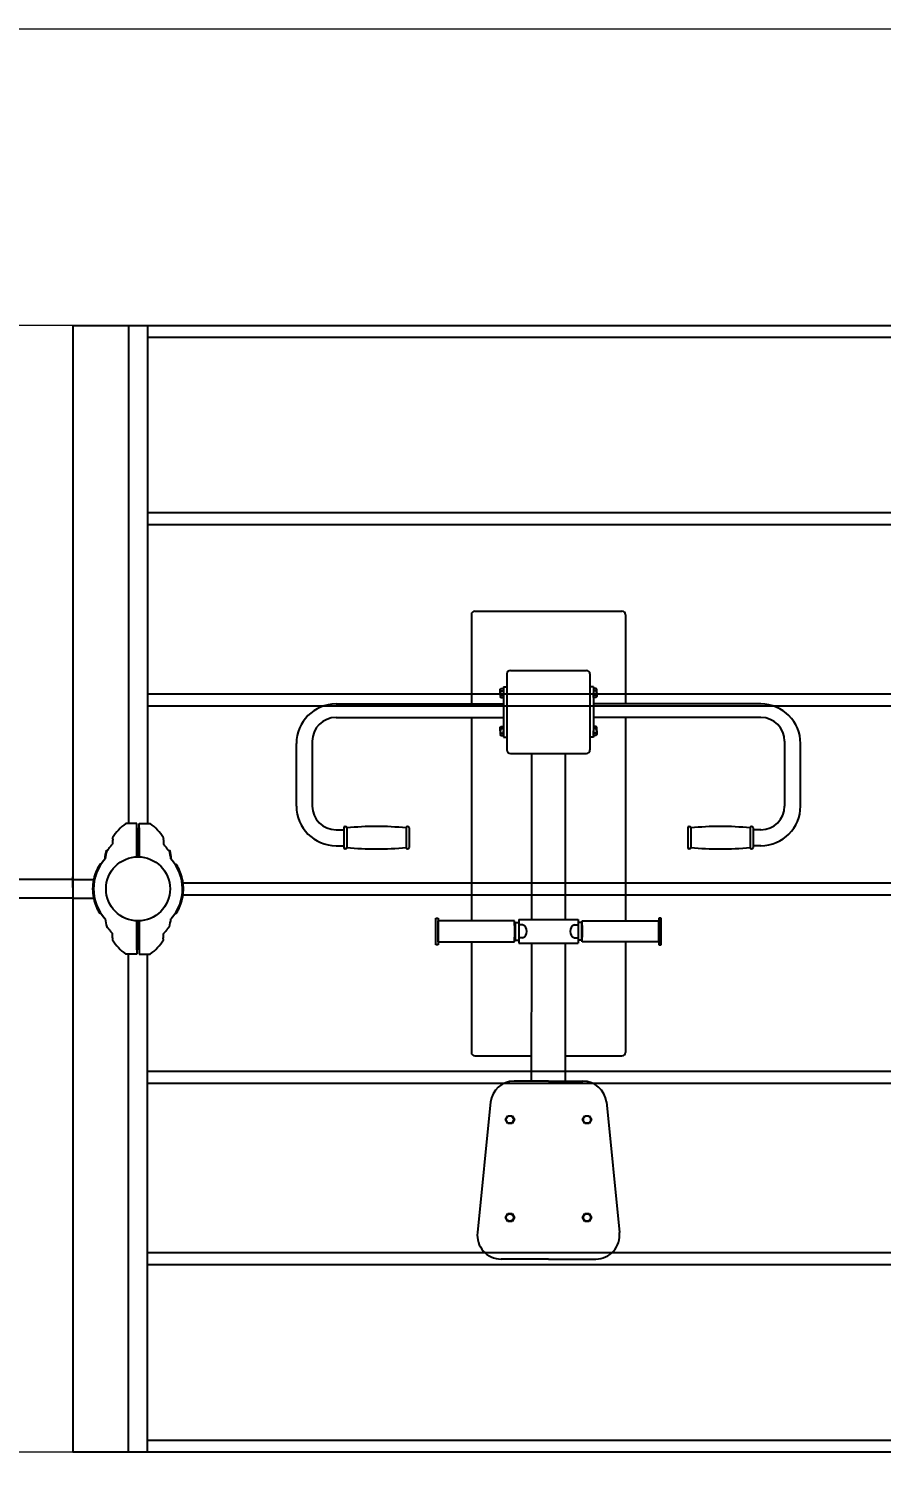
# Model space of a CAD drawing. Header units: millimetres. Extents: x -5849 to 4248, y -2516 to 1499.
# Drawn here: x -2625 to -1189, y -941 to 1499 of the extents above; entities that cross this region are included whole.
import ezdxf

# ---------------------------------------------------------------- set-up
doc = ezdxf.new("R2010")
doc.units = ezdxf.units.MM
for name, color, linetype in [('DIKOM_ЗОНА', 80, 'Continuous'), ('DIKOM_ОБЪЕКТ', 7, 'Continuous'), ('DIKOM_РАЗМЕР_ЗОНА', 7, 'Continuous'), ('DIKOM_РАЗМЕР_ОБЪЕКТА', 7, 'Continuous')]:
    doc.layers.add(name, color=color, linetype=linetype)
doc.styles.add('style1', font='arial.ttf', dxfattribs={"width": 0.8})
doc.dimstyles.new('1-50', dxfattribs={"dimtxt": 300, "dimasz": 200, "dimexe": 100, "dimexo": 0, "dimgap": 100, "dimtad": 1, "dimdec": 0, "dimtxsty": 'style1', "dimcen": 0, "dimclrd": 7, "dimclre": 7, "dimadec": 1, "dimazin": 2, "dimtfac": 1, "dimtdec": 0, "dimtmove": 0, "dimatfit": 3, "dimfxl": 0, "dimlwd": 25, "dimlwe": 18, "dimarcsym": 0})

# ---------------------------------------------------------------- blocks, each defined once
blk = doc.blocks.new('*D0')
at = {"layer": 'Defpoints', "color": 0, "transparency": 16777216}
for p in [(3046.6, 999.5), (-4798.3, -900.5), (3046.6, -900.5)]:
    blk.add_point(p, dxfattribs=at)
at = {"layer": 'DIKOM_РАЗМЕР_ОБЪЕКТА', "color": 7, "lineweight": 18, "transparency": 16777216}
for p, q in [((3046.6, 999.5), (-4898.3, 999.5)), ((3046.6, -900.5), (-4898.3, -900.5))]:
    blk.add_line(p, q, dxfattribs=at)
at = {"layer": 'DIKOM_РАЗМЕР_ОБЪЕКТА', "color": 7, "lineweight": 25, "transparency": 16777216}
blk.add_line((-4798.3, 799.5), (-4798.3, -700.5), dxfattribs=at)
at = {"layer": 'DIKOM_РАЗМЕР_ОБЪЕКТА', "color": 7, "transparency": 16777216}
for points in [[(-4831.6, 799.5), (-4765, 799.5), (-4798.3, 999.5)], [(-4831.6, -700.5), (-4765, -700.5), (-4798.3, -900.5)]]:
    blk.add_solid(points, dxfattribs=at)
at = {"layer": 'DIKOM_РАЗМЕР_ОБЪЕКТА', "color": 0, "transparency": 16777216, "insert": (-5051.5, 49.5), "char_height": 300, "attachment_point": 5, "rotation": 90, "style": 'style1'}
blk.add_mtext('1900', dxfattribs=at)
blk = doc.blocks.new('*D1')
at = {"layer": 'Defpoints', "color": 0, "transparency": 16777216}
for p in [(-3995, 51.5), (3748.5, -900.5), (3748.5, -1880.7)]:
    blk.add_point(p, dxfattribs=at)
at = {"layer": 'DIKOM_РАЗМЕР_ОБЪЕКТА', "color": 7, "lineweight": 18, "transparency": 16777216}
for p, q in [((-3995, 51.5), (-3995, -1980.7)), ((3748.5, -900.5), (3748.5, -1980.7))]:
    blk.add_line(p, q, dxfattribs=at)
at = {"layer": 'DIKOM_РАЗМЕР_ОБЪЕКТА', "color": 7, "lineweight": 25, "transparency": 16777216}
blk.add_line((-3795, -1880.7), (3548.5, -1880.7), dxfattribs=at)
at = {"layer": 'DIKOM_РАЗМЕР_ОБЪЕКТА', "color": 7, "transparency": 16777216}
for points in [[(-3795, -1847.4), (-3795, -1914), (-3995, -1880.7)], [(3548.5, -1847.4), (3548.5, -1914), (3748.5, -1880.7)]]:
    blk.add_solid(points, dxfattribs=at)
at = {"layer": 'DIKOM_РАЗМЕР_ОБЪЕКТА', "color": 0, "transparency": 16777216, "insert": (-123.3, -1627.5), "char_height": 300, "attachment_point": 5, "style": 'style1'}
blk.add_mtext('7750', dxfattribs=at)
blk = doc.blocks.new('*D2')
at = {"layer": 'Defpoints', "color": 0, "transparency": 16777216}
for p in [(-4544.5, -900.5), (4248.5, -900.5), (4248.5, -2416.1)]:
    blk.add_point(p, dxfattribs=at)
at = {"layer": 'DIKOM_РАЗМЕР_ЗОНА', "color": 7, "lineweight": 18, "transparency": 16777216}
for p, q in [((-4544.5, -900.5), (-4544.5, -2516.1)), ((4248.5, -900.5), (4248.5, -2516.1))]:
    blk.add_line(p, q, dxfattribs=at)
at = {"layer": 'DIKOM_РАЗМЕР_ЗОНА', "color": 7, "lineweight": 25, "transparency": 16777216}
blk.add_line((-4344.5, -2416.1), (4048.5, -2416.1), dxfattribs=at)
at = {"layer": 'DIKOM_РАЗМЕР_ЗОНА', "color": 7, "transparency": 16777216}
for points in [[(-4344.5, -2382.8), (-4344.5, -2449.4), (-4544.5, -2416.1)], [(4048.5, -2382.8), (4048.5, -2449.4), (4248.5, -2416.1)]]:
    blk.add_solid(points, dxfattribs=at)
at = {"layer": 'DIKOM_РАЗМЕР_ЗОНА', "color": 0, "transparency": 16777216, "insert": (-148, -2162.9), "char_height": 300, "attachment_point": 5, "style": 'style1'}
blk.add_mtext('8750', dxfattribs=at)

msp = doc.modelspace()

# ---------------------------------------------------------------- linework, layer by layer
at = {"layer": 'DIKOM_ЗОНА', "color": 3, "lineweight": 15}
msp.add_lwpolyline([(-4044.5, 1499.5), (3748.5, 1499.5, -0.414214), (4248.5, 999.5), (4248.5, -900.5, -0.414214), (3748.5, -1400.5), (-4044.5, -1400.5, -0.414214), (-4544.5, -900.5), (-4544.5, 999.5, -0.414214)], format="xyb", close=True, dxfattribs=at)
at = {"layer": 'DIKOM_ОБЪЕКТ'}
for p, q in [((-2551.5, 999.5), (-2551.5, -900.5)), ((-2551.5, 999.5), (3748.5, 999.5)), ((-2457.5, 999.5), (-2457.5, 159.5)), ((-2425.5, 999.5), (-2425.5, 159.5)), ((-2425.5, 979.5), (582.5, 979.5)), ((582.5, 683.5), (-2425.5, 683.5)), ((582.5, 663.5), (-2425.5, 663.5)), ((-1873.5, 517.8), (-1625.5, 517.8)), ((-1879.5, 511.8), (-1879.5, 361.2)), ((-1619.5, 511.8), (-1619.5, 361.2)), ((-1813.5, 417.8), (-1685.5, 417.8)), ((-1819.5, 411.8), (-1819.5, 283.8)), ((-1679.5, 411.8), (-1679.5, 283.8)), ((582.5, 377.5), (-2425.5, 377.5)), ((-1830.8, 386), (-1830, 387.3)), ((-1830.8, 379.8), (-1830.8, 386)), ((-1830.8, 379.8), (-1830.8, 373.7)), ((-1830.8, 373.7), (-1830, 372.3)), ((-1830, 387.3), (-1825.5, 387.3)), ((-1830, 383.6), (-1825.5, 383.6)), ((-1830, 376.1), (-1825.5, 376.1)), ((-1830, 372.3), (-1825.5, 372.3)), ((-1825.5, 390.3), (-1825.5, 305.3)), ((-1825.5, 390.3), (-1819.5, 390.3)), ((-1825.5, 387.3), (-1825.5, 379.8)), ((-1825.5, 372.3), (-1825.5, 379.8)), ((-1673.5, 390.3), (-1679.5, 390.3)), ((-1673.5, 390.3), (-1673.5, 305.3)), ((-1669, 387.3), (-1673.5, 387.3)), ((-1673.5, 387.3), (-1673.5, 379.8)), ((-1669, 383.6), (-1673.5, 383.6)), ((-1673.5, 372.3), (-1673.5, 379.8)), ((-1669, 376.1), (-1673.5, 376.1)), ((-1669, 372.3), (-1673.5, 372.3)), ((-1668.2, 386), (-1669, 387.3)), ((-1668.2, 373.7), (-1669, 372.3)), ((-1668.2, 379.8), (-1668.2, 386)), ((-1668.2, 379.8), (-1668.2, 373.7)), ((582.5, 357.5), (-2425.5, 357.5)), ((-2107.7, 361.2), (-1825.5, 361.2)), ((-1391.3, 361.2), (-1673.5, 361.2)), ((-2107.7, 338.4), (-1825.5, 338.4)), ((-1879.5, 338.4), (-1879.5, -4.7)), ((-1830.8, 322), (-1830, 323.3)), ((-1830.8, 315.8), (-1830.8, 322)), ((-1830, 323.3), (-1825.5, 323.3)), ((-1830, 319.6), (-1825.5, 319.6)), ((-1825.5, 323.3), (-1825.5, 315.8)), ((-1391.3, 338.4), (-1673.5, 338.4)), ((-1669, 323.3), (-1673.5, 323.3)), ((-1673.5, 323.3), (-1673.5, 315.8)), ((-1669, 319.6), (-1673.5, 319.6)), ((-1668.2, 322), (-1669, 323.3)), ((-1668.2, 315.8), (-1668.2, 322)), ((-1619.5, 338.4), (-1619.5, -4.7)), ((-2174.5, 189.1), (-2174.5, 294.4)), ((-2147.7, 298.4), (-2147.7, 189.1)), ((-1830.8, 315.8), (-1830.8, 309.7)), ((-1830.8, 309.7), (-1830, 308.3)), ((-1830, 312.1), (-1825.5, 312.1)), ((-1830, 308.3), (-1825.5, 308.3)), ((-1825.5, 308.3), (-1825.5, 315.8)), ((-1825.5, 305.3), (-1819.5, 305.3)), ((-1673.5, 305.3), (-1679.5, 305.3)), ((-1673.5, 308.3), (-1673.5, 315.8)), ((-1669, 312.1), (-1673.5, 312.1)), ((-1669, 308.3), (-1673.5, 308.3)), ((-1668.2, 309.7), (-1669, 308.3)), ((-1668.2, 315.8), (-1668.2, 309.7)), ((-1351.3, 298.4), (-1351.3, 189.1)), ((-1324.5, 189.1), (-1324.5, 294.4)), ((-1813.5, 277.8), (-1685.5, 277.8)), ((-1778, 277.8), (-1778.2, -2.2)), ((-1720.7, -2.2), (-1721, 277.8)), ((-2443.5, 159.5), (-2462, 159.5)), ((-2443.5, 102.9), (-2443.5, 159.5)), ((-2443.5, 152.5), (-2443.5, 102.9)), ((-2439.5, 159.5), (-2421, 159.5)), ((-2439.5, 102.9), (-2439.5, 159.5)), ((-2439.5, 152.5), (-2439.5, 102.9)), ((-2107.7, 149.1), (-2094.5, 149.1)), ((-2094.5, 152.2), (-2094.5, 119.2)), ((-2089.5, 152.2), (-2089.5, 119.2)), ((-1989.5, 152.2), (-1989.5, 119.2)), ((-1984.5, 152.2), (-1984.5, 119.2)), ((-1514.5, 152.2), (-1514.5, 119.2)), ((-1509.5, 152.2), (-1509.5, 119.2)), ((-1409.5, 152.2), (-1409.5, 119.2)), ((-1404.5, 152.2), (-1404.5, 119.2)), ((-1391.3, 149.1), (-1404.5, 149.1)), ((-2483.9, 133.9), (-2483.8, 133.9)), ((-2399.1, 133.9), (-2399.3, 133.9)), ((-2107.7, 122.3), (-2094.5, 122.3)), ((-1391.3, 122.3), (-1404.5, 122.3)), ((-2492.5, 114.5), (-2493.4, 114.5)), ((-2390.5, 114.5), (-2389.7, 114.5)), ((-2510.9, 77.9), (-2512.5, 77.9)), ((-2512.4, 78.1), (-2510.8, 78.1)), ((-2506, 87.8), (-2507.7, 87.8)), ((-2504, 90.9), (-2505.8, 90.9)), ((-2503.8, 91.2), (-2505.6, 91.2)), ((-2379.2, 91.2), (-2377.4, 91.2)), ((-2379.1, 90.9), (-2377.3, 90.9)), ((-2377.1, 87.8), (-2375.3, 87.8)), ((-2370.6, 78.1), (-2372.2, 78.1)), ((-2372.1, 77.9), (-2370.5, 77.9)), ((-2551.5, 65.5), (-3831.5, 65.5)), ((-2551.5, 51.5), (-2551.5, 70)), ((-2551.5, 65.5), (-2516.3, 65.5)), ((-2516.4, 52.9), (-2517.9, 52.9)), ((-2517.3, 60), (-2515.8, 60)), ((-2515.8, 59.7), (-2517.3, 59.7)), ((-2515.5, 61.7), (-2517, 61.7)), ((-2514.3, 67.6), (-2515.8, 67.6)), ((-2514.4, 72.6), (-2512.9, 72.6)), ((-2512.8, 72.8), (-2514.3, 72.8)), ((-2370.3, 72.8), (-2368.7, 72.8)), ((-2368.6, 72.6), (-2370.2, 72.6)), ((-2368.8, 67.6), (-2367.2, 67.6)), ((-2367.6, 61.7), (-2366, 61.7)), ((-2365.8, 60), (-2367.3, 60)), ((-2367.2, 59.7), (-2365.7, 59.7)), ((-2367.2, 59.5), (524.1, 59.5)), ((-2366.6, 52.9), (-2365.1, 52.9)), ((-2551.5, 33.5), (-3831.5, 33.5)), ((-2551.5, 47.5), (-2551.5, 29)), ((-2551.5, 33.5), (-2516.3, 33.5)), ((-2516.4, 46), (-2517.9, 46)), ((-2515.8, 39.2), (-2517.3, 39.2)), ((-2517.3, 39), (-2515.8, 39)), ((-2515.5, 37.2), (-2517, 37.2)), ((-2514.3, 31.4), (-2515.8, 31.4)), ((-2514.4, 26.4), (-2512.9, 26.4)), ((-2512.8, 26.1), (-2514.3, 26.1)), ((-2370.3, 26.1), (-2368.7, 26.1)), ((-2368.6, 26.4), (-2370.2, 26.4)), ((-2368.8, 31.4), (-2367.2, 31.4)), ((-2367.6, 37.2), (-2366, 37.2)), ((-2365.8, 39), (-2367.3, 39)), ((-2367.2, 39.5), (524.2, 39.5)), ((-2367.2, 39.2), (-2365.7, 39.2)), ((-2366.6, 46), (-2365.1, 46)), ((-2510.9, 21), (-2512.5, 21)), ((-2512.4, 20.8), (-2510.8, 20.8)), ((-2506, 11.2), (-2507.7, 11.2)), ((-2504, 8), (-2505.8, 8)), ((-2503.8, 7.7), (-2505.6, 7.7)), ((-2379.2, 7.7), (-2377.4, 7.7)), ((-2379.1, 8), (-2377.3, 8)), ((-2377.1, 11.2), (-2375.3, 11.2)), ((-2370.6, 20.8), (-2372.2, 20.8)), ((-2372.1, 21), (-2370.5, 21)), ((-1939.5, 0.3), (-1935.5, 0.3)), ((-1939.5, -44.7), (-1939.5, 0.3)), ((-1935.5, 0.3), (-1935.5, -44.7)), ((-1559.5, 0.3), (-1563.5, 0.3)), ((-1563.5, 0.3), (-1563.5, -44.7)), ((-1559.5, -44.7), (-1559.5, 0.3)), ((-2492.5, -15.6), (-2493.4, -15.5)), ((-2443.5, -53.5), (-2443.5, -4)), ((-2443.5, -4), (-2443.5, -60.5)), ((-2439.5, -53.5), (-2439.5, -4)), ((-2439.5, -4), (-2439.5, -60.5)), ((-2390.5, -15.6), (-2389.7, -15.5)), ((-1806.5, -4.7), (-1935.5, -4.7)), ((-1935.5, -39.7), (-1935.5, -4.7)), ((-1806.5, -12.2), (-1806.5, -4.7)), ((-1805.5, -12.2), (-1806.5, -12.2)), ((-1806.5, -12.2), (-1806.5, -32.2)), ((-1805.5, -7.2), (-1799.5, -7.2)), ((-1805.5, -7.2), (-1805.5, -37.2)), ((-1799.5, -2.2), (-1699.5, -2.2)), ((-1799.5, -2.2), (-1799.5, -42)), ((-1799.5, -2.2), (-1799.5, -42)), ((-1793.1, -11.2), (-1799.5, -11.2)), ((-1705.8, -11.2), (-1699.5, -11.2)), ((-1699.5, -2.2), (-1699.5, -42)), ((-1693.5, -7.2), (-1699.5, -7.2)), ((-1693.5, -7.2), (-1693.5, -37.2)), ((-1693.5, -12.2), (-1692.5, -12.2)), ((-1692.5, -4.7), (-1563.5, -4.7)), ((-1692.5, -12.2), (-1692.5, -4.7)), ((-1692.5, -12.2), (-1692.5, -32.2)), ((-1563.5, -39.7), (-1563.5, -4.7)), ((-2483.9, -34.9), (-2483.8, -34.9)), ((-2399.1, -34.9), (-2399.3, -34.9)), ((-1935.5, -44.7), (-1939.5, -44.7)), ((-1935.5, -39.7), (-1806.5, -39.7)), ((-1879.5, -39.7), (-1879.5, -226.2)), ((-1806.5, -39.7), (-1806.5, -32.2)), ((-1806.5, -32.2), (-1805.5, -32.2)), ((-1805.5, -37.2), (-1799.5, -37.2)), ((-1793.1, -33.2), (-1799.5, -33.2)), ((-1799.5, -42), (-1699.5, -42)), ((-1778.3, -42), (-1778.5, -274.7)), ((-1720.5, -274.7), (-1720.7, -42)), ((-1705.8, -33.2), (-1699.5, -33.2)), ((-1693.5, -37.2), (-1699.5, -37.2)), ((-1692.5, -32.2), (-1693.5, -32.2)), ((-1692.5, -39.7), (-1692.5, -32.2)), ((-1563.5, -39.7), (-1692.5, -39.7)), ((-1619.5, -39.7), (-1619.5, -226.2)), ((-1563.5, -44.7), (-1559.5, -44.7)), ((-2443.5, -60.5), (-2462, -60.5)), ((-2457.5, -900.5), (-2457.5, -60.5)), ((-2439.5, -60.5), (-2421, -60.5)), ((-2425.5, -900.5), (-2425.5, -60.5)), ((-1873.5, -232.2), (-1778.5, -232.2)), ((-1720.5, -232.2), (-1625.5, -232.2)), ((582.5, -258.5), (-2425.5, -258.5)), ((582.5, -278.5), (-2425.5, -278.5)), ((-1749.5, -274.7), (-1807.5, -274.7)), ((-1749.5, -274.7), (-1691.5, -274.7)), ((-1847.2, -309.9), (-1869.2, -529.9)), ((-1651.8, -309.9), (-1629.8, -529.9)), ((-1822, -339.7), (-1818.2, -333.2)), ((-1818.2, -346.2), (-1822, -339.7)), ((-1818.2, -333.2), (-1810.7, -333.2)), ((-1810.7, -333.2), (-1807, -339.7)), ((-1807, -339.7), (-1810.7, -346.2)), ((-1692, -339.7), (-1688.2, -333.2)), ((-1688.2, -346.2), (-1692, -339.7)), ((-1688.2, -333.2), (-1680.7, -333.2)), ((-1680.7, -333.2), (-1677, -339.7)), ((-1677, -339.7), (-1680.7, -346.2)), ((-1810.7, -346.2), (-1818.2, -346.2)), ((-1680.7, -346.2), (-1688.2, -346.2)), ((-1822, -504.7), (-1818.2, -498.2)), ((-1818.2, -511.2), (-1822, -504.7)), ((-1818.2, -498.2), (-1810.7, -498.2)), ((-1810.7, -511.2), (-1818.2, -511.2)), ((-1810.7, -498.2), (-1807, -504.7)), ((-1807, -504.7), (-1810.7, -511.2)), ((-1692, -504.7), (-1688.2, -498.2)), ((-1688.2, -511.2), (-1692, -504.7)), ((-1688.2, -498.2), (-1680.7, -498.2)), ((-1680.7, -511.2), (-1688.2, -511.2)), ((-1680.7, -498.2), (-1677, -504.7)), ((-1677, -504.7), (-1680.7, -511.2)), ((582.5, -564.5), (-2425.5, -564.5)), ((582.5, -584.5), (-2425.5, -584.5)), ((-1749.5, -574.7), (-1829.5, -574.7)), ((-1749.5, -574.7), (-1669.5, -574.7)), ((3748.5, -900.5), (-2551.5, -900.5)), ((582.5, -880.5), (-2425.5, -880.5))]:
    msp.add_line(p, q, dxfattribs=at)
for centre, radius in [((-2441.5, 49.5), 54), ((-1814.5, -339.7), 6.18), ((-1684.5, -339.7), 6.18), ((-1814.5, -504.7), 6.18), ((-1684.5, -504.7), 6.18)]:
    msp.add_circle(centre, radius, dxfattribs=at)
for centre, radius, start, end in [((-1873.5, 511.8), 6, 90, 180), ((-1625.5, 511.8), 6, 0, 90), ((-1813.5, 411.8), 6, 90, 180), ((-1685.5, 411.8), 6, 0, 90), ((-1821.2, 379.8), 9.55, 156.8627, 180), ((-1821.2, 379.8), 9.55, 180, 203.1373), ((-1828.1, 385.4), 2.64, 150.9367, 223.2461), ((-1828.1, 374.3), 2.64, 136.7539, 209.0633), ((-1670.9, 385.4), 2.64, 316.7539, 29.0633), ((-1677.7, 379.8), 9.55, 0, 23.1373), ((-1677.7, 379.8), 9.55, 336.8627, 0), ((-1670.9, 374.3), 2.64, 330.9367, 43.2461), ((-2107.7, 294.4), 66.8, 90, 180), ((-1391.3, 294.4), 66.8, 0, 90), ((-2107.7, 298.4), 40, 90, 180), ((-1821.2, 315.8), 9.55, 156.8627, 180), ((-1828.1, 321.4), 2.64, 150.9367, 223.2461), ((-1670.9, 321.4), 2.64, 316.7539, 29.0633), ((-1677.7, 315.8), 9.55, 0, 23.1373), ((-1391.3, 298.4), 40, 0, 90), ((-1821.2, 315.8), 9.55, 180, 203.1373), ((-1828.1, 310.3), 2.64, 136.7539, 209.0633), ((-1677.7, 315.8), 9.55, 336.8627, 0), ((-1670.9, 310.3), 2.64, 330.9367, 43.2461), ((-1813.5, 283.8), 6, 180, 270), ((-1685.5, 283.8), 6, 270, 0), ((-1685.5, 283.8), 6, 270, 0), ((-2107.7, 189.1), 66.8, 180, 270), ((-2107.7, 189.1), 40, 180, 270), ((-1391.3, 189.1), 40, 270, 0), ((-1391.3, 189.1), 66.8, 270, 0), ((-2413.5, 90.9), 84, 125.2475, 147.9659), ((-2469.5, 90.9), 84, 32.0341, 54.7525), ((-2092, 152.2), 2.5, 0, 180), ((-2039.5, -346.5), 501.2, 84.2752, 95.7248), ((-1987, 152.2), 2.5, 0, 180), ((-1512, 152.2), 2.5, 0, 180), ((-1459.5, -346.5), 501.2, 84.2752, 95.7248), ((-1407, 152.2), 2.5, 0, 180), ((-2483.9, 134.9), 1, 147.9659, 276.6751), ((-2399.2, 134.9), 1, 263.3249, 32.0341), ((-2441.5, 49.5), 75, 137.7463, 221.7045), ((-2441.5, 49.5), 75, 138.2955, 222.2537), ((-2443.5, 98.6), 54, 162.56, 179.1448), ((-2413.5, 90.9), 84, 164.1866, 173.828), ((-2493.4, 113.5), 1, 90, 164.1866), ((-2389.7, 113.5), 1, 15.8134, 90), ((-2469.5, 90.9), 84, 6.172, 15.8134), ((-2439.5, 98.6), 54, 0.8552, 17.44), ((-2441.5, 49.5), 75, 318.2955, 42.2537), ((-2092, 119.2), 2.5, 180, 0), ((-2039.5, 618), 501.2, 264.2752, 275.7248), ((-1987, 119.2), 2.5, 180, 0), ((-1512, 119.2), 2.5, 180, 0), ((-1459.5, 618), 501.2, 264.2752, 275.7248), ((-1407, 119.2), 2.5, 180, 0), ((-2441.5, 49.5), 76.5, 159.3, 169.9184), ((-2441.5, 49.5), 76.5, 160.9484, 162.2228), ((-2441.5, 49.5), 76.5, 161.4569, 161.5113), ((-2441.5, 49.5), 76.5, 151.0459, 160.9484), ((-2441.5, 49.5), 76.5, 158.1921, 159.3), ((-2441.5, 49.5), 76.5, 158.2163, 158.372), ((-2441.5, 49.5), 76.5, 158.0247, 158.1921), ((-2441.5, 49.5), 76.5, 157.3534, 158.0247), ((-2441.5, 49.5), 76.5, 151.7258, 151.785), ((-2441.5, 49.5), 76.5, 150.2456, 151.0459), ((-2441.5, 49.5), 76.5, 150.0092, 150.2456), ((-2441.5, 49.5), 76.5, 149.95, 150.0092), ((-2441.5, 49.5), 76.5, 149.5677, 149.9498), ((-2441.5, 49.5), 76.5, 148.7558, 149.5677), ((-2441.5, 49.5), 76.5, 147.2231, 148.7558), ((-2441.5, 49.5), 76.5, 146.9502, 147.8393), ((-2441.5, 49.5), 76.5, 147.1616, 147.2231), ((-2441.5, 49.5), 76.5, 32.1607, 33.0498), ((-2441.5, 49.5), 76.5, 32.7769, 32.8384), ((-2441.5, 49.5), 76.5, 31.2442, 32.7769), ((-2441.5, 49.5), 76.5, 22.6466, 32.1607), ((-2441.5, 49.5), 76.5, 30.4323, 31.2442), ((-2441.5, 49.5), 76.5, 30.0502, 30.4323), ((-2441.5, 49.5), 76.5, 29.9908, 30.05), ((-2441.5, 49.5), 76.5, 29.7544, 29.9908), ((-2441.5, 49.5), 76.5, 28.9541, 29.7544), ((-2441.5, 49.5), 76.5, 19.0516, 28.9541), ((-2441.5, 49.5), 76.5, 28.215, 28.2742), ((-2441.5, 49.5), 76.5, 21.9753, 22.6466), ((-2441.5, 49.5), 76.5, 21.8079, 21.9753), ((-2441.5, 49.5), 76.5, 21.628, 21.7837), ((-2441.5, 49.5), 76.5, 20.7, 21.8079), ((-2441.5, 49.5), 76.5, 20.8143, 21.4273), ((-2441.5, 49.5), 76.5, 10.0816, 20.7), ((-2441.5, 49.5), 76.5, 17.7772, 19.0516), ((-2441.5, 49.5), 76.5, 18.4887, 18.5431), ((-2441.5, 49.5), 76.5, 173.3742, 179.7196), ((-2441.5, 49.5), 76.5, 177.783, 178.8056), ((-2441.5, 49.5), 76.5, 178.8056, 180.2804), ((-2441.5, 49.5), 76.5, 179.7196, 181.1944), ((-2441.5, 49.5), 76.5, 180.2804, 186.6258), ((-2441.5, 49.5), 76.5, 175.277, 176.6647), ((-2441.5, 49.5), 76.5, 176.3511, 176.4966), ((-2441.5, 49.5), 76.5, 176.6647, 177.4147), ((-2441.5, 49.5), 76.5, 176.9564, 177.2369), ((-2441.5, 49.5), 76.5, 177.4147, 177.783), ((-2441.5, 49.5), 76.5, 171.0597, 174.8008), ((-2441.5, 49.5), 76.5, 174.8008, 175.277), ((-2441.5, 49.5), 76.5, 174.8007, 175.2771), ((-2441.5, 49.5), 76.5, 173.7539, 174.4503), ((-2441.5, 49.5), 76.5, 174.4595, 174.5118), ((-2441.5, 49.5), 76.5, 172.3014, 173.3742), ((-2441.5, 49.5), 76.5, 170.6259, 172.1367), ((-2441.5, 49.5), 76.5, 172.1366, 172.3014), ((-2441.5, 49.5), 76.5, 172.3157, 172.4591), ((-2441.5, 49.5), 76.5, 170.8336, 171.0597), ((-2441.5, 49.5), 76.5, 169.9184, 170.6259), ((-2441.5, 49.5), 76.5, 170.0065, 170.7661), ((-2441.5, 49.5), 76.5, 170.7661, 170.8336), ((-2441.5, 49.5), 76.5, 168.6227, 170.0065), ((-2441.5, 49.5), 76.5, 169.8536, 169.9057), ((-2441.5, 49.5), 76.5, 168.6226, 168.9009), ((-2441.5, 49.5), 76.5, 167.9106, 168.6227), ((-2441.5, 49.5), 76.5, 166.3025, 167.9106), ((-2441.5, 49.5), 76.5, 167.7326, 167.7854), ((-2441.5, 49.5), 76.5, 166.5878, 166.5931), ((-2441.5, 49.5), 76.5, 165.5304, 166.3025), ((-2441.5, 49.5), 76.5, 166.0669, 166.12), ((-2441.5, 49.5), 76.5, 164.4697, 165.5304), ((-2441.5, 49.5), 76.5, 165.2737, 165.3272), ((-2441.5, 49.5), 76.5, 163.7447, 164.4697), ((-2441.5, 49.5), 76.5, 162.4237, 163.7447), ((-2441.5, 49.5), 76.5, 162.5868, 162.6409), ((-2441.5, 49.5), 76.5, 162.0624, 162.2376), ((-2441.5, 49.5), 76.5, 162.2228, 162.4238), ((-2441.5, 49.5), 76.5, 17.7624, 17.9376), ((-2441.5, 49.5), 76.5, 17.5762, 17.7772), ((-2441.5, 49.5), 76.5, 16.2553, 17.5763), ((-2441.5, 49.5), 76.5, 17.3591, 17.4132), ((-2441.5, 49.5), 76.5, 15.5303, 16.2553), ((-2441.5, 49.5), 76.5, 14.4696, 15.5303), ((-2441.5, 49.5), 76.5, 14.6728, 14.7263), ((-2441.5, 49.5), 76.5, 13.6975, 14.4696), ((-2441.5, 49.5), 76.5, 13.88, 13.9331), ((-2441.5, 49.5), 76.5, 12.0894, 13.6975), ((-2441.5, 49.5), 76.5, 13.4069, 13.4122), ((-2441.5, 49.5), 76.5, 12.2146, 12.2674), ((-2441.5, 49.5), 76.5, 11.3773, 12.0894), ((-2441.5, 49.5), 76.5, 9.9935, 11.3773), ((-2441.5, 49.5), 76.5, 11.0991, 11.3774), ((-2441.5, 49.5), 76.5, 10.0943, 10.1464), ((-2441.5, 49.5), 76.5, 9.3741, 10.0816), ((-2441.5, 49.5), 76.5, 9.2339, 9.9935), ((-2441.5, 49.5), 76.5, 7.8633, 9.3741), ((-2441.5, 49.5), 76.5, 9.1664, 9.2339), ((-2441.5, 49.5), 76.5, 8.9403, 9.1664), ((-2441.5, 49.5), 76.5, 5.1992, 8.9403), ((-2441.5, 49.5), 76.5, 7.6986, 7.8634), ((-2441.5, 49.5), 76.5, 7.5409, 7.6843), ((-2441.5, 49.5), 76.5, 6.6258, 7.6986), ((-2441.5, 49.5), 76.5, 0.2804, 6.6258), ((-2441.5, 49.5), 76.5, 353.3742, 359.7196), ((-2441.5, 49.5), 76.5, 5.5497, 6.2461), ((-2441.5, 49.5), 76.5, 5.4882, 5.5405), ((-2441.5, 49.5), 76.5, 4.723, 5.1992), ((-2441.5, 49.5), 76.5, 4.7229, 5.1993), ((-2441.5, 49.5), 76.5, 3.3353, 4.723), ((-2441.5, 49.5), 76.5, 3.5034, 3.6489), ((-2441.5, 49.5), 76.5, 2.5853, 3.3353), ((-2441.5, 49.5), 76.5, 2.7631, 3.0436), ((-2441.5, 49.5), 76.5, 2.217, 2.5853), ((-2441.5, 49.5), 76.5, 1.1944, 2.217), ((-2441.5, 49.5), 76.5, 359.7196, 1.1944), ((-2441.5, 49.5), 76.5, 358.8056, 0.2804), ((-2441.5, 49.5), 76.5, 181.1944, 182.217), ((-2441.5, 49.5), 76.5, 182.217, 182.5853), ((-2441.5, 49.5), 76.5, 182.5853, 183.3353), ((-2441.5, 49.5), 76.5, 182.7631, 183.0436), ((-2441.5, 49.5), 76.5, 183.3353, 184.723), ((-2441.5, 49.5), 76.5, 183.5034, 183.6489), ((-2441.5, 49.5), 76.5, 184.723, 185.1992), ((-2441.5, 49.5), 76.5, 184.7229, 185.1993), ((-2441.5, 49.5), 76.5, 185.1992, 188.9403), ((-2441.5, 49.5), 76.5, 185.4882, 185.5405), ((-2441.5, 49.5), 76.5, 185.5497, 186.2461), ((-2441.5, 49.5), 76.5, 186.6258, 187.6986), ((-2441.5, 49.5), 76.5, 187.5409, 187.6843), ((-2441.5, 49.5), 76.5, 187.6986, 187.8634), ((-2441.5, 49.5), 76.5, 187.8633, 189.3741), ((-2441.5, 49.5), 76.5, 188.9403, 189.1664), ((-2441.5, 49.5), 76.5, 189.1664, 189.2339), ((-2441.5, 49.5), 76.5, 189.2339, 189.9935), ((-2441.5, 49.5), 76.5, 189.3741, 190.0816), ((-2441.5, 49.5), 76.5, 189.9935, 191.3773), ((-2441.5, 49.5), 76.5, 190.0816, 200.7), ((-2441.5, 49.5), 76.5, 190.0943, 190.1464), ((-2441.5, 49.5), 76.5, 191.0991, 191.3774), ((-2441.5, 49.5), 76.5, 191.3773, 192.0894), ((-2441.5, 49.5), 76.5, 192.0894, 193.6975), ((-2441.5, 49.5), 76.5, 192.2146, 192.2674), ((-2441.5, 49.5), 76.5, 193.4069, 193.4122), ((-2441.5, 49.5), 76.5, 193.6975, 194.4696), ((-2441.5, 49.5), 76.5, 193.88, 193.9331), ((-2441.5, 49.5), 76.5, 194.4696, 195.5303), ((-2441.5, 49.5), 76.5, 194.6728, 194.7263), ((-2441.5, 49.5), 76.5, 195.5303, 196.2553), ((-2441.5, 49.5), 76.5, 196.2553, 197.5763), ((-2441.5, 49.5), 76.5, 197.3591, 197.4132), ((-2441.5, 49.5), 76.5, 197.5762, 197.7772), ((-2441.5, 49.5), 76.5, 197.7624, 197.9376), ((-2441.5, 49.5), 76.5, 197.7772, 199.0516), ((-2441.5, 49.5), 76.5, 198.4887, 198.5431), ((-2441.5, 49.5), 76.5, 199.0516, 208.9541), ((-2441.5, 49.5), 76.5, 331.0459, 340.9484), ((-2441.5, 49.5), 76.5, 339.3, 349.9184), ((-2441.5, 49.5), 76.5, 340.9484, 342.2228), ((-2441.5, 49.5), 76.5, 341.4569, 341.5113), ((-2441.5, 49.5), 76.5, 342.0624, 342.2376), ((-2441.5, 49.5), 76.5, 342.2228, 342.4238), ((-2441.5, 49.5), 76.5, 342.4237, 343.7447), ((-2441.5, 49.5), 76.5, 342.5868, 342.6409), ((-2441.5, 49.5), 76.5, 343.7447, 344.4697), ((-2441.5, 49.5), 76.5, 344.4697, 345.5304), ((-2441.5, 49.5), 76.5, 345.2737, 345.3272), ((-2441.5, 49.5), 76.5, 345.5304, 346.3025), ((-2441.5, 49.5), 76.5, 346.0669, 346.12), ((-2441.5, 49.5), 76.5, 346.3025, 347.9106), ((-2441.5, 49.5), 76.5, 346.5878, 346.5931), ((-2441.5, 49.5), 76.5, 347.7326, 347.7854), ((-2441.5, 49.5), 76.5, 347.9106, 348.6227), ((-2441.5, 49.5), 76.5, 348.6227, 350.0065), ((-2441.5, 49.5), 76.5, 348.6226, 348.9009), ((-2441.5, 49.5), 76.5, 350.0065, 350.7661), ((-2441.5, 49.5), 76.5, 349.9184, 350.6259), ((-2441.5, 49.5), 76.5, 349.8536, 349.9057), ((-2441.5, 49.5), 76.5, 350.6259, 352.1367), ((-2441.5, 49.5), 76.5, 351.0597, 354.8008), ((-2441.5, 49.5), 76.5, 350.8336, 351.0597), ((-2441.5, 49.5), 76.5, 350.7661, 350.8336), ((-2441.5, 49.5), 76.5, 352.1366, 352.3014), ((-2441.5, 49.5), 76.5, 352.3014, 353.3742), ((-2441.5, 49.5), 76.5, 352.3157, 352.4591), ((-2441.5, 49.5), 76.5, 353.7539, 354.4503), ((-2441.5, 49.5), 76.5, 354.8008, 355.277), ((-2441.5, 49.5), 76.5, 354.8007, 355.2771), ((-2441.5, 49.5), 76.5, 354.4595, 354.5118), ((-2441.5, 49.5), 76.5, 355.277, 356.6647), ((-2441.5, 49.5), 76.5, 356.6647, 357.4147), ((-2441.5, 49.5), 76.5, 356.3511, 356.4966), ((-2441.5, 49.5), 76.5, 357.783, 358.8056), ((-2441.5, 49.5), 76.5, 357.4147, 357.783), ((-2441.5, 49.5), 76.5, 356.9564, 357.2369), ((-2441.5, 49.5), 76.5, 200.7, 201.8079), ((-2441.5, 49.5), 76.5, 200.8143, 201.4273), ((-2441.5, 49.5), 76.5, 201.628, 201.7837), ((-2441.5, 49.5), 76.5, 201.8079, 201.9753), ((-2441.5, 49.5), 76.5, 201.9753, 202.6466), ((-2441.5, 49.5), 76.5, 202.6466, 212.1607), ((-2441.5, 49.5), 76.5, 208.215, 208.2742), ((-2441.5, 49.5), 76.5, 208.9541, 209.7544), ((-2441.5, 49.5), 76.5, 209.7544, 209.9908), ((-2441.5, 49.5), 76.5, 209.9908, 210.05), ((-2441.5, 49.5), 76.5, 210.0502, 210.4323), ((-2441.5, 49.5), 76.5, 210.4323, 211.2442), ((-2441.5, 49.5), 76.5, 211.2442, 212.7769), ((-2441.5, 49.5), 76.5, 212.1607, 213.0498), ((-2441.5, 49.5), 76.5, 212.7769, 212.8384), ((-2441.5, 49.5), 76.5, 326.9502, 327.8393), ((-2441.5, 49.5), 76.5, 327.1616, 327.2231), ((-2441.5, 49.5), 76.5, 327.2231, 328.7558), ((-2441.5, 49.5), 76.5, 327.8393, 337.3534), ((-2441.5, 49.5), 76.5, 328.7558, 329.5677), ((-2441.5, 49.5), 76.5, 329.5677, 329.9498), ((-2441.5, 49.5), 76.5, 330.0092, 330.2456), ((-2441.5, 49.5), 76.5, 329.95, 330.0092), ((-2441.5, 49.5), 76.5, 330.2456, 331.0459), ((-2441.5, 49.5), 76.5, 331.7258, 331.785), ((-2441.5, 49.5), 76.5, 337.3534, 338.0247), ((-2441.5, 49.5), 76.5, 338.0247, 338.1921), ((-2441.5, 49.5), 76.5, 338.1921, 339.3), ((-2441.5, 49.5), 76.5, 338.2163, 338.372), ((-2441.5, 49.5), 76.5, 338.5727, 339.1857), ((-2413.5, 8.1), 84, 186.172, 195.8134), ((-2493.4, -14.5), 1, 195.8134, 270), ((-2389.7, -14.5), 1, 270, 344.1866), ((-2469.5, 8.1), 84, 344.1866, 353.828), ((-1797.8, -22.2), 12, 293.1607, 66.8393), ((-1701.1, -22.2), 12, 113.1607, 246.8393), ((-2483.9, -35.9), 1, 83.3249, 212.0341), ((-2413.5, 8.1), 84, 212.0341, 234.7525), ((-2469.5, 8.1), 84, 305.2475, 327.9659), ((-2399.2, -35.9), 1, 327.9659, 96.6751), ((-1873.5, -226.2), 6, 180, 270), ((-1625.5, -226.2), 6, 270, 0), ((-1807.5, -314.7), 40, 90, 173.2329), ((-1691.5, -314.7), 40, 6.7671, 90), ((-1829.5, -534.7), 40, 173.2329, 270), ((-1669.5, -534.7), 40, 270, 6.7671)]:
    msp.add_arc(centre, radius, start, end, dxfattribs=at)
for points, knots in [([(-2492.6, 114.4), (-2492.5, 114.6), (-2492.4, 114.7), (-2492, 115.3), (-2491.8, 115.7), (-2491.2, 116.7), (-2490.7, 117.4), (-2489.8, 118.7), (-2489.2, 119.4), (-2488.1, 120.8), (-2487.6, 121.5), (-2486.4, 122.8), (-2485.8, 123.5), (-2485, 124.3), (-2484.8, 124.4), (-2484.7, 124.6)], [1.574441, 1.574441, 1.574441, 1.574441, 11.574334, 11.574334, 31.772683, 31.772683, 67.630425, 67.630425, 108.030425, 108.030425, 148.430425, 148.430425, 188.830425, 188.830425, 198.511536, 198.511536, 198.511536, 198.511536]), ([(-2483.6, 134.6), (-2483.7, 134.3), (-2483.8, 133.9), (-2484.1, 133), (-2484.2, 132.4), (-2484.5, 131.1), (-2484.6, 130.5), (-2484.7, 129.1), (-2484.7, 128.4), (-2484.8, 127.1), (-2484.8, 126.4), (-2484.7, 125.4), (-2484.7, 125.1), (-2484.7, 124.8)], [2.687971, 2.687971, 2.687971, 2.687971, 19.440816, 19.440816, 48.364958, 48.364958, 79.796796, 79.796796, 112.396796, 112.396796, 144.996796, 144.996796, 159.306741, 159.306741, 159.306741, 159.306741]), ([(-2483.8, 133.9), (-2483.8, 133.8), (-2483.8, 133.7), (-2484, 133.1), (-2484.1, 132.6), (-2484.4, 131.4), (-2484.5, 130.8), (-2484.6, 129.5), (-2484.7, 128.8), (-2484.8, 127.4), (-2484.8, 126.7), (-2484.8, 125.5), (-2484.7, 125), (-2484.7, 124.6)], [10.122861, 10.122861, 10.122861, 10.122861, 15.461921, 15.461921, 39.974723, 39.974723, 71.045259, 71.045259, 103.384311, 103.384311, 135.984311, 135.984311, 159.306764, 159.306764, 159.306764, 159.306764]), ([(-2399.3, 133.9), (-2399.2, 133.8), (-2399.2, 133.7), (-2399, 133.1), (-2398.9, 132.6), (-2398.7, 131.4), (-2398.6, 130.8), (-2398.4, 129.5), (-2398.3, 128.8), (-2398.3, 127.4), (-2398.3, 126.7), (-2398.3, 125.5), (-2398.3, 125), (-2398.4, 124.6)], [10.122861, 10.122861, 10.122861, 10.122861, 15.461921, 15.461921, 39.974723, 39.974723, 71.045259, 71.045259, 103.384311, 103.384311, 135.984311, 135.984311, 159.306764, 159.306764, 159.306764, 159.306764]), ([(-2390.5, 114.4), (-2390.6, 114.6), (-2390.7, 114.7), (-2391, 115.3), (-2391.2, 115.7), (-2391.9, 116.7), (-2392.3, 117.4), (-2393.3, 118.7), (-2393.8, 119.4), (-2394.9, 120.8), (-2395.5, 121.5), (-2396.7, 122.8), (-2397.3, 123.5), (-2398.1, 124.3), (-2398.2, 124.4), (-2398.4, 124.6)], [1.574441, 1.574441, 1.574441, 1.574441, 11.574334, 11.574334, 31.772683, 31.772683, 67.630425, 67.630425, 108.030425, 108.030425, 148.430425, 148.430425, 188.830425, 188.830425, 198.511536, 198.511536, 198.511536, 198.511536]), ([(-2492.5, -15.8), (-2492.4, -16), (-2492.3, -16.1), (-2492, -16.6), (-2491.8, -16.9), (-2491.2, -18), (-2490.7, -18.6), (-2489.8, -20), (-2489.2, -20.7), (-2488.1, -22.1), (-2487.6, -22.7), (-2486.4, -24.1), (-2485.8, -24.7), (-2485, -25.5), (-2484.8, -25.7), (-2484.7, -25.8)], [5.215159, 5.215159, 5.215159, 5.215159, 11.576809, 11.576809, 31.779476, 31.779476, 67.644885, 67.644885, 108.044885, 108.044885, 148.444885, 148.444885, 188.844885, 188.844885, 198.480191, 198.480191, 198.480191, 198.480191]), ([(-2390.6, -15.8), (-2390.6, -16), (-2390.7, -16.1), (-2391, -16.6), (-2391.2, -16.9), (-2391.9, -18), (-2392.3, -18.6), (-2393.3, -20), (-2393.8, -20.7), (-2394.9, -22.1), (-2395.5, -22.7), (-2396.7, -24.1), (-2397.3, -24.7), (-2398.1, -25.5), (-2398.2, -25.7), (-2398.4, -25.8)], [5.215159, 5.215159, 5.215159, 5.215159, 11.576809, 11.576809, 31.779476, 31.779476, 67.644885, 67.644885, 108.044885, 108.044885, 148.444885, 148.444885, 188.844885, 188.844885, 198.480191, 198.480191, 198.480191, 198.480191]), ([(-2483.6, -35.6), (-2483.7, -35.3), (-2483.8, -34.9), (-2484.1, -34), (-2484.2, -33.4), (-2484.5, -32.2), (-2484.6, -31.5), (-2484.7, -30.2), (-2484.7, -29.5), (-2484.8, -28.1), (-2484.8, -27.4), (-2484.7, -26.4), (-2484.7, -26.1), (-2484.7, -25.8)], [2.687971, 2.687971, 2.687971, 2.687971, 19.440816, 19.440816, 48.364958, 48.364958, 79.796796, 79.796796, 112.396796, 112.396796, 144.996796, 144.996796, 159.306741, 159.306741, 159.306741, 159.306741]), ([(-2399.4, -35.6), (-2399.3, -35.3), (-2399.2, -34.9), (-2399, -34), (-2398.8, -33.4), (-2398.6, -32.2), (-2398.5, -31.5), (-2398.3, -30.2), (-2398.3, -29.5), (-2398.3, -28.1), (-2398.3, -27.4), (-2398.3, -26.4), (-2398.3, -26.1), (-2398.4, -25.8)], [2.687971, 2.687971, 2.687971, 2.687971, 19.440816, 19.440816, 48.364958, 48.364958, 79.796796, 79.796796, 112.396796, 112.396796, 144.996796, 144.996796, 159.306741, 159.306741, 159.306741, 159.306741])]:
    msp.add_open_spline(points, degree=3, knots=knots, dxfattribs=at)

# ---------------------------------------------------------------- dimensions: what is measured, and where the dimension line sits
at = {"layer": 'DIKOM_РАЗМЕР_ЗОНА'}
dim = msp.add_linear_dim(base=(4248.5, -2416.1), p1=(-4544.5, -900.5), p2=(4248.5, -900.5), text='8750', dimstyle='1-50', dxfattribs=at)
dim.commit()
dim.dimension.update_dxf_attribs({"geometry": '*D2', "text_midpoint": (-148, -2162.9)})
at = {"layer": 'DIKOM_РАЗМЕР_ОБЪЕКТА'}
dim = msp.add_linear_dim(base=(-4798.3, -900.5), p1=(3046.6, 999.5), p2=(3046.6, -900.5), angle=90, dimstyle='1-50', dxfattribs=at)
dim.commit()
dim.dimension.update_dxf_attribs({"geometry": '*D0', "text_midpoint": (-4798.3, 49.5), "dimtype": 160})
dim = msp.add_linear_dim(base=(3748.5, -1880.7), p1=(-3995, 51.5), p2=(3748.5, -900.5), text='7750', dimstyle='1-50', dxfattribs=at)
dim.commit()
dim.dimension.update_dxf_attribs({"geometry": '*D1', "text_midpoint": (-123.3, -1880.7), "dimtype": 160})

doc.saveas('drawing.dxf')
